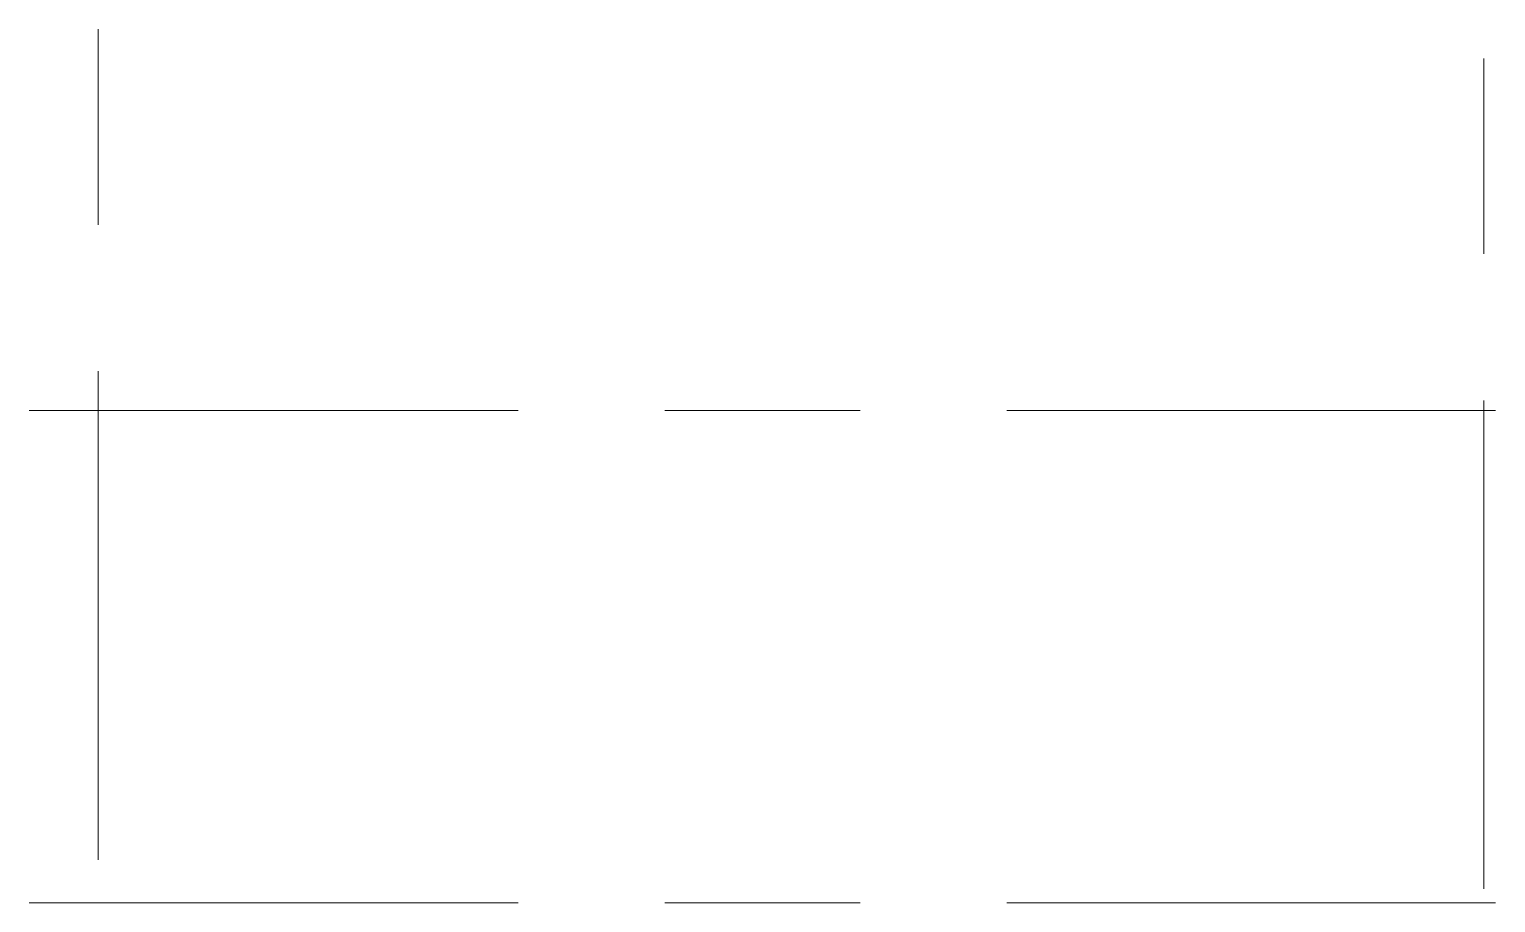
# Model space of a CAD drawing. Header units: millimetres. Extents: x -3817 to 677485, y -22715 to 103890.
# Drawn here: x 613121 to 617884, y 15277 to 18115 of the extents above; entities that cross this region are included whole.
import ezdxf

# ---------------------------------------------------------------- set-up
doc = ezdxf.new("R2010")
doc.units = ezdxf.units.MM
doc.layers.add('PDF _Геометрия', color=7, linetype='Continuous', true_color=0x1d1d1d)

msp = doc.modelspace()

# ---------------------------------------------------------------- linework, layer by layer
at = {"layer": 'PDF _Геометрия', "color": 253, "lineweight": 9, "true_color": 0xaaaaaa}
for points in [[(613345.5, 17480.3), (613345.5, 18115.3)], [(617845.5, 17385.2), (617845.5, 18020.2)], [(613345.5, 15416.5), (613345.5, 17004)], [(617845.5, 15321.4), (617845.5, 16908.9)], [(613121.4, 16876.9), (614708.9, 16876.9)], [(615185.2, 16876.9), (615820.2, 16876.9)], [(616296.4, 16876.9), (617883.9, 16876.9)], [(613121.4, 15276.9), (614708.9, 15276.9)], [(615185.2, 15276.9), (615820.2, 15276.9)], [(616296.4, 15276.9), (617883.9, 15276.9)]]:
    msp.add_lwpolyline(points, dxfattribs=at)

doc.saveas('drawing.dxf')
